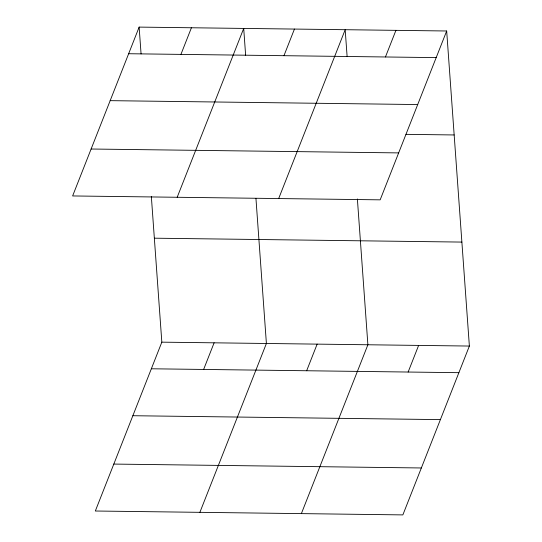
<?xml version="1.0" encoding="UTF-8"?>
<svg xmlns="http://www.w3.org/2000/svg" width="542" height="542" viewBox="0 0 542 542"><rect width="100%" height="100%" fill="white"/><g stroke="black" fill="none" stroke-linecap="round" stroke-linejoin="round"><path stroke-width="0.81" d="M139.138 27.1L72.628 195.947L380.166 199.842L446.676 30.989L139.138 27.1L141.069 53.929M180.933 54.39L191.421 27.764M177.187 197.274L243.704 28.421L245.634 55.257M151.333 196.346L161.834 342.158L95.324 511.011L402.862 514.9L469.372 346.053L446.676 30.989M283.954 55.691L294.442 29.065M203.629 369.448L214.117 342.822M278.676 198.555L345.186 29.708L347.117 56.537M199.89 512.332L266.4 343.486L255.953 198.507M385.443 56.971L395.931 30.352M306.657 370.748L317.145 344.123M301.372 513.613L367.889 344.766L357.381 198.955M408.14 372.036L418.627 345.41M128.65 53.726L436.188 57.615M110.161 100.656L417.699 104.552M405.958 134.348L454.162 134.958M91.117 149.016L398.648 152.905M154.348 238.189L461.886 242.084M161.834 342.158L469.372 346.053M151.347 368.784L458.884 372.679M132.865 415.721L440.395 419.61M113.813 464.074L421.351 467.97"/></g></svg>
